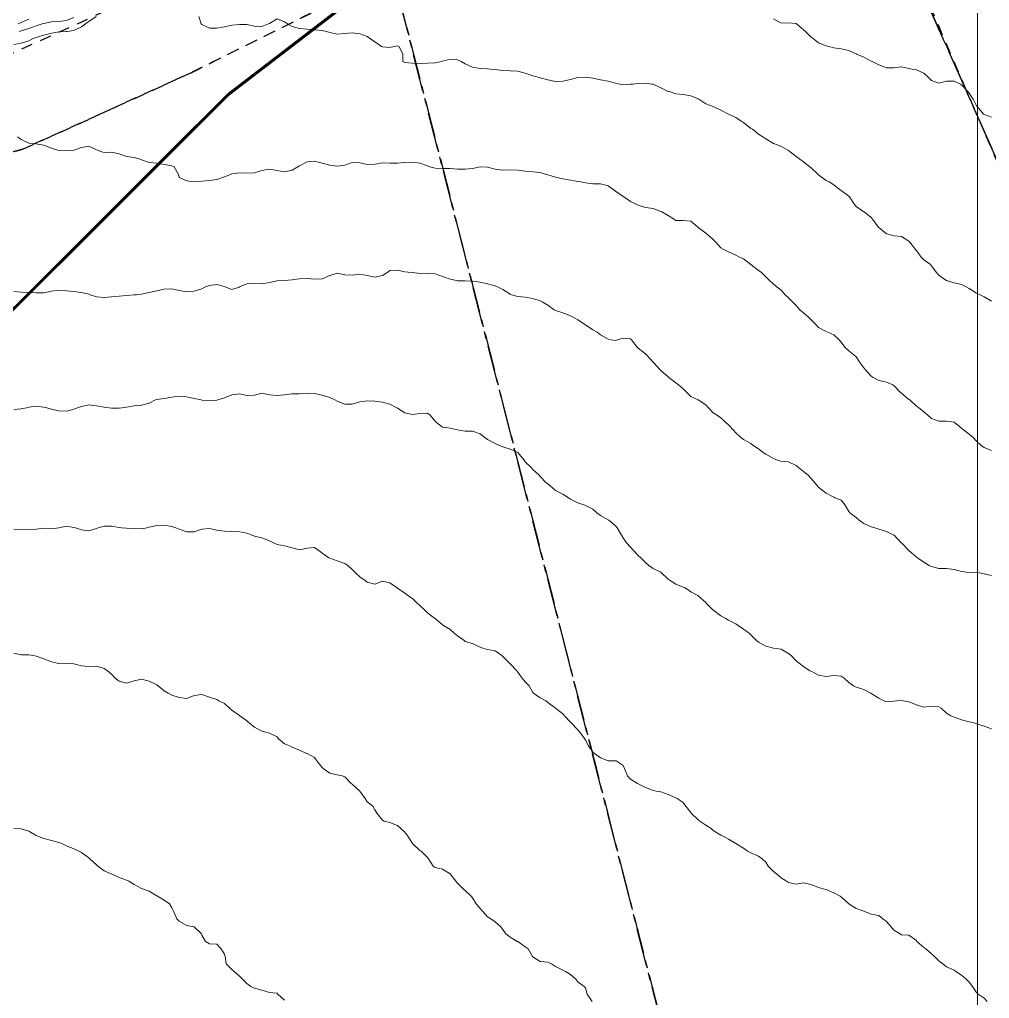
# Model space of a CAD drawing. Header units: centimetres. Extents: x 0 to 642158, y -847 to 649707.
# Drawn here: x 617303.1 to 617367.6, y 620994 to 621059 of the extents above; entities that cross this region are included whole.
import ezdxf

# ---------------------------------------------------------------- set-up
doc = ezdxf.new("R2010")
doc.units = ezdxf.units.CM
doc.header["$MEASUREMENT"] = 0
doc.linetypes.add('CENTERX2', pattern=[4, 2.5, -0.5, 0.5, -0.5])
doc.linetypes.add('JIS_02_0.7', pattern=[1.35, 0.75, -0.6])
for name, color, linetype, lineweight in [('MEV_grille', 254, 'Continuous', 9), ('MEV_layout inondation', 5, 'Continuous', 15), ('WAL_parcellaire agricole', 7, 'JIS_02_0.7', 25), ('WAL_topographie 0.5', 253, 'Continuous', 20)]:
    doc.layers.add(name, color=color, linetype=linetype, lineweight=lineweight)
doc.layers.add('SPW_parcellaire cadastral', color=7, linetype='CENTERX2', lineweight=25, true_color=0xff0542)

# ---------------------------------------------------------------- blocks, each defined once
blk = doc.blocks.new('*U112')
at = {"layer": 'MEV_grille', "transparency": 33554687}
blk.add_lwpolyline([(0, 1825.476), (0, -1825.476)], dxfattribs=at)
blk = doc.blocks.new('*U113')
at = {"layer": 'MEV_grille', "color": 0, "linetype": 'ByBlock', "lineweight": -2, "transparency": 16777216}
blk.add_blockref('*U112', (2000, 0), dxfattribs=at)

msp = doc.modelspace()

# ---------------------------------------------------------------- linework, layer by layer
at = {"layer": 'MEV_layout inondation', "const_width": 0.2}
msp.add_lwpolyline([(617233.162, 621073.07), (617279.62, 621037.923), (617301.038, 621038.108), (617317.026, 621054.071), (617332.891, 621066.247), (617360.616, 621077.783), (617386.097, 621081.307), (617385.282, 621128.89), (617342.794, 621116.453), (617327.77, 621093.924), (617313.451, 621089.7), (617284.343, 621088.996), (617234.522, 621104.967)], dxfattribs=at)
at = {"layer": 'SPW_parcellaire cadastral'}
for points in [[(617250.309, 621080.85), (617282.32, 621061.105), (617305.474, 621063.923), (617325.161, 621073.014), (617363.64, 620922.52), (617280.432, 620881.446), (617280.13, 620882.72), (617241.275, 621070.317), (617237.43, 621089.618), (617250.309, 621080.85)], [(617416.046, 620945.72), (617363.64, 620922.52), (617325.161, 621073.014), (617353.411, 621084.367), (617361.877, 621063.726), (617369.184, 621047.28), (617376.493, 621030.83), (617384.745, 621012.323), (617394.651, 620990.937), (617416.046, 620945.72)], [(617415.257, 621066.726), (617369.184, 621047.28), (617361.877, 621063.726), (617407.94, 621083.172), (617415.257, 621066.726)]]:
    msp.add_lwpolyline(points, dxfattribs=at)
at = {"layer": 'WAL_parcellaire agricole'}
for points in [[(617240.759, 621070.383), (617241.807, 621073.948), (617246.145, 621076.651), (617268.871, 621063.966), (617277.497, 621059.945), (617284.864, 621055.972), (617292.849, 621054.975), (617300.835, 621055.974), (617311.826, 621060.972), (617354.569, 621082.195), (617356.679, 621076.098), (617351.545, 621073.898), (617314.539, 621055.508), (617303.352, 621050.418), (617301.599, 621049.922), (617293.6, 621048.921), (617292.105, 621048.92), (617284.099, 621049.92), (617281.985, 621050.595), (617274.759, 621054.491), (617265.9, 621058.638), (617246.763, 621069.321), (617240.759, 621070.383)], [(617278.187, 620880.011), (617239.848, 621067.418), (617240.759, 621070.383), (617246.763, 621069.321), (617265.9, 621058.638), (617274.759, 621054.491), (617281.985, 621050.595), (617284.099, 621049.92), (617292.105, 621048.92), (617293.6, 621048.921), (617301.599, 621049.922), (617303.352, 621050.418), (617314.539, 621055.508), (617351.545, 621073.898), (617356.679, 621076.098), (617392.688, 620992.603), (617415.36, 620945.773), (617305.655, 620892.875), (617278.187, 620880.011)]]:
    msp.add_lwpolyline(points, dxfattribs=at)
at = {"layer": 'WAL_topographie 0.5'}
for points in [[(617302.75, 621057.389), (617303.25, 621057.474), (617303.75, 621057.618), (617303.998, 621057.75), (617304.25, 621057.842), (617304.75, 621058.006), (617305.25, 621058.128), (617305.75, 621058.216), (617306.25, 621058.243), (617306.29, 621058.25), (617306.75, 621058.308), (617307.25, 621058.559), (617307.522, 621058.75), (617307.75, 621058.905), (617308.218, 621059.25)], [(617303.105, 621058.25), (617303.25, 621058.293), (617303.75, 621058.457), (617304.25, 621058.631), (617304.632, 621058.75), (617304.75, 621058.785), (617305.25, 621058.881), (617305.75, 621058.922), (617306.25, 621058.984), (617306.75, 621059.185)], [(617315.046, 621059.25), (617315.21, 621058.75), (617315.25, 621058.718), (617315.75, 621058.478), (617316.25, 621058.46), (617316.75, 621058.554), (617317.25, 621058.66), (617317.75, 621058.723), (617318.25, 621058.711), (617318.75, 621058.612), (617319.25, 621058.572), (617319.687, 621058.75), (617319.75, 621058.783), (617320.25, 621059.083), (617320.75, 621058.887), (617320.946, 621058.75), (617321.25, 621058.587), (617321.75, 621058.439), (617322.25, 621058.393), (617322.75, 621058.369), (617323.25, 621058.316), (617323.536, 621058.25), (617323.75, 621058.187), (617324.25, 621058.077), (617324.75, 621058.12), (617325.25, 621058.157), (617325.75, 621058.092), (617326.25, 621057.917), (617326.467, 621057.75), (617326.75, 621057.553), (617327.204, 621057.25), (617327.25, 621057.222), (617327.75, 621057.179), (617328.036, 621057.25), (617328.25, 621057.292), (617328.357, 621057.25), (617328.604, 621056.75), (617328.618, 621056.25), (617328.75, 621056.189), (617329.25, 621056.145), (617329.75, 621056.127), (617330.25, 621056.135), (617330.75, 621056.157), (617331.171, 621056.25), (617331.25, 621056.269), (617331.75, 621056.404), (617332.25, 621056.356), (617332.5, 621056.25), (617332.75, 621056.1), (617333.25, 621055.881), (617333.75, 621055.798), (617334.25, 621055.773), (617334.438, 621055.75), (617334.75, 621055.713), (617335.25, 621055.644), (617335.75, 621055.639), (617336.25, 621055.621), (617336.75, 621055.481), (617337.25, 621055.308), (617337.45, 621055.25), (617337.75, 621055.164), (617338.25, 621055.026), (617338.75, 621054.914), (617339.25, 621054.935), (617339.75, 621055.065), (617340.25, 621055.199), (617340.75, 621055.211), (617341.25, 621055.14), (617341.75, 621055.036), (617342.25, 621054.944), (617342.75, 621054.817), (617343.036, 621054.75), (617343.25, 621054.705), (617343.75, 621054.735), (617343.893, 621054.75), (617344.25, 621054.792), (617344.75, 621054.82), (617345.194, 621054.75), (617345.25, 621054.74), (617345.75, 621054.496), (617346.25, 621054.266), (617346.306, 621054.25), (617346.75, 621054.107), (617347.25, 621054.052), (617347.75, 621053.978), (617348.25, 621053.768), (617348.281, 621053.75), (617348.75, 621053.444), (617349.25, 621053.25), (617349.25, 621053.25), (617349.75, 621053.022), (617350.25, 621052.759), (617350.269, 621052.75), (617350.75, 621052.523), (617351.178, 621052.25), (617351.25, 621052.205), (617351.75, 621051.807), (617351.844, 621051.75), (617352.25, 621051.425), (617352.53, 621051.25), (617352.75, 621051.101), (617353.25, 621050.81), (617353.389, 621050.75), (617353.75, 621050.595), (617354.25, 621050.327), (617354.357, 621050.25), (617354.75, 621049.944), (617354.991, 621049.75), (617355.25, 621049.576), (617355.662, 621049.25), (617355.75, 621049.19), (617356.208, 621048.75), (617356.25, 621048.711), (617356.75, 621048.352), (617356.95, 621048.25), (617357.25, 621048.053), (617357.633, 621047.75), (617357.75, 621047.676), (617358.25, 621047.297), (617358.294, 621047.25), (617358.625, 621046.75), (617358.75, 621046.617), (617359.25, 621046.26), (617359.268, 621046.25), (617359.75, 621045.885), (617359.854, 621045.75), (617360.209, 621045.25), (617360.25, 621045.206), (617360.75, 621044.793), (617360.95, 621044.75), (617361.25, 621044.656), (617361.75, 621044.614), (617362.25, 621044.31), (617362.313, 621044.25), (617362.694, 621043.75), (617362.75, 621043.681), (617363.071, 621043.25), (617363.25, 621043.075), (617363.683, 621042.75), (617363.75, 621042.667), (617364.053, 621042.25), (617364.25, 621042.053), (617364.635, 621041.75), (617364.75, 621041.683), (617365.25, 621041.541), (617365.75, 621041.417), (617366.1, 621041.25), (617366.25, 621041.156), (617366.75, 621040.861), (617366.985, 621040.75), (617367.25, 621040.605), (617367.75, 621040.324)], [(617303.041, 621058.75), (617303.25, 621058.843), (617303.75, 621059.059)], [(617353.25, 621059.083), (617353.75, 621058.795), (617354.25, 621058.82), (617354.75, 621058.785), (617354.788, 621058.75), (617355.25, 621058.359), (617355.366, 621058.25), (617355.75, 621057.875), (617355.907, 621057.75), (617356.25, 621057.495), (617356.75, 621057.302), (617356.929, 621057.25), (617357.25, 621057.16), (617357.75, 621057.087), (617358.25, 621056.974), (617358.75, 621056.759), (617358.773, 621056.75), (617359.25, 621056.552), (617359.75, 621056.281), (617359.813, 621056.25), (617360.25, 621056.036), (617360.75, 621055.836), (617361.25, 621055.827), (617361.75, 621055.9), (617362.25, 621055.792), (617362.464, 621055.75), (617362.75, 621055.694), (617363.25, 621055.47), (617363.492, 621055.25), (617363.75, 621054.992), (617364.25, 621054.818), (617364.75, 621054.939), (617365.25, 621054.944), (617365.677, 621054.75), (617365.75, 621054.702), (617366.169, 621054.25), (617366.25, 621054.144), (617366.52, 621053.75), (617366.75, 621053.313), (617366.786, 621053.25), (617367.204, 621052.75), (617367.25, 621052.722), (617367.75, 621052.56)], [(617303, 621051.25), (617303.25, 621051.076), (617303.75, 621050.813), (617304.25, 621050.776), (617304.35, 621050.75), (617304.75, 621050.697), (617305.25, 621050.491), (617305.75, 621050.342), (617306.25, 621050.316), (617306.75, 621050.362), (617307.25, 621050.538), (617307.75, 621050.619), (617308.25, 621050.385), (617308.6, 621050.25), (617308.75, 621050.206), (617309.25, 621050.224), (617309.75, 621050.107), (617310.25, 621049.926), (617310.75, 621049.867), (617311.162, 621049.75), (617311.25, 621049.716), (617311.75, 621049.534), (617312.25, 621049.5), (617312.75, 621049.411), (617313.25, 621049.322), (617313.406, 621049.25), (617313.704, 621048.75), (617313.75, 621048.55), (617314.25, 621048.308), (617314.75, 621048.25), (617315.25, 621048.296), (617315.75, 621048.349), (617316.25, 621048.418), (617316.75, 621048.587), (617317.147, 621048.75), (617317.25, 621048.787), (617317.75, 621048.86), (617318.25, 621048.836), (617318.75, 621048.843), (617319.25, 621049.006), (617319.75, 621049.101), (617320.25, 621049), (617320.75, 621048.917), (617321.25, 621049.03), (617321.642, 621049.25), (617321.75, 621049.326), (617322.25, 621049.586), (617322.75, 621049.631), (617323.25, 621049.493), (617323.75, 621049.36), (617324.25, 621049.285), (617324.75, 621049.358), (617325.25, 621049.538), (617325.75, 621049.506), (617326.25, 621049.404), (617326.75, 621049.435), (617327.25, 621049.508), (617327.75, 621049.504), (617328.25, 621049.5), (617328.75, 621049.532), (617329.25, 621049.55), (617329.75, 621049.486), (617330.25, 621049.309), (617330.408, 621049.25), (617330.75, 621049.156), (617331.25, 621049.136), (617331.75, 621049.144), (617332.25, 621049.103), (617332.75, 621049.086), (617333.25, 621049.143), (617333.75, 621049.24), (617334.25, 621049.23), (617334.75, 621049.093), (617335.25, 621049.037), (617335.75, 621049.057), (617336.25, 621049.019), (617336.75, 621048.961), (617337.25, 621048.92), (617337.75, 621048.872), (617338.15, 621048.75), (617338.25, 621048.716), (617338.75, 621048.556), (617339.25, 621048.458), (617339.75, 621048.363), (617340.25, 621048.285), (617340.438, 621048.25), (617340.75, 621048.193), (617341.25, 621048.122), (617341.75, 621048.122), (617342.25, 621047.98), (617342.599, 621047.75), (617342.75, 621047.639), (617343.25, 621047.279), (617343.304, 621047.25), (617343.75, 621046.952), (617344.155, 621046.75), (617344.25, 621046.701), (617344.75, 621046.55), (617345.25, 621046.471), (617345.75, 621046.289), (617345.824, 621046.25), (617346.25, 621046.025), (617346.674, 621045.75), (617346.75, 621045.686), (617347.25, 621045.691), (617347.75, 621045.638), (617348.193, 621045.25), (617348.25, 621045.206), (617348.75, 621044.83), (617348.872, 621044.75), (617349.25, 621044.417), (617349.409, 621044.25), (617349.75, 621043.855), (617349.95, 621043.75), (617350.25, 621043.607), (617350.75, 621043.369), (617350.988, 621043.25), (617351.25, 621043.135), (617351.75, 621042.75), (617351.75, 621042.75), (617352.25, 621042.364), (617352.429, 621042.25), (617352.75, 621041.94), (617352.927, 621041.75), (617353.25, 621041.447), (617353.491, 621041.25), (617353.75, 621041.044), (617354.02, 621040.75), (617354.25, 621040.537), (617354.524, 621040.25), (617354.75, 621040.024), (617355.011, 621039.75), (617355.25, 621039.536), (617355.576, 621039.25), (617355.75, 621039.08), (617356.08, 621038.75), (617356.25, 621038.571), (617356.75, 621038.299), (617356.868, 621038.25), (617357.25, 621038.088), (617357.615, 621037.75), (617357.75, 621037.583), (617357.983, 621037.25), (617358.25, 621037.025), (617358.591, 621036.75), (617358.75, 621036.606), (617358.996, 621036.25), (617359.25, 621035.875), (617359.36, 621035.75), (617359.75, 621035.335), (617359.871, 621035.25), (617360.25, 621035.034), (617360.75, 621034.933), (617361.182, 621034.75), (617361.25, 621034.705), (617361.691, 621034.25), (617361.75, 621034.202), (617362.25, 621033.789), (617362.303, 621033.75), (617362.75, 621033.335), (617362.885, 621033.25), (617363.25, 621032.962), (617363.483, 621032.75), (617363.75, 621032.528), (617364.25, 621032.333), (617364.75, 621032.341), (617365.25, 621032.267), (617365.277, 621032.25), (617365.75, 621031.885), (617365.912, 621031.75), (617366.25, 621031.485), (617366.523, 621031.25), (617366.75, 621031.006), (617367.034, 621030.75), (617367.25, 621030.593), (617367.75, 621030.39)], [(617302.75, 621040.952), (617303.25, 621040.917), (617303.75, 621040.89), (617304.25, 621040.883), (617304.75, 621040.883), (617305.25, 621040.985), (617305.75, 621041.05), (617306.25, 621041.01), (617306.75, 621040.95), (617307.25, 621040.899), (617307.75, 621040.777), (617307.829, 621040.75), (617308.25, 621040.602), (617308.75, 621040.567), (617309.25, 621040.607), (617309.75, 621040.647), (617310.25, 621040.696), (617310.75, 621040.732), (617310.917, 621040.75), (617311.25, 621040.788), (617311.75, 621040.893), (617312.25, 621041), (617312.75, 621041.114), (617313.25, 621041.139), (617313.75, 621041.033), (617314.25, 621040.942), (617314.75, 621040.977), (617315.25, 621041.147), (617315.461, 621041.25), (617315.75, 621041.367), (617316.25, 621041.425), (617316.75, 621041.283), (617316.845, 621041.25), (617317.25, 621041.087), (617317.722, 621041.25), (617317.75, 621041.261), (617318.25, 621041.481), (617318.75, 621041.489), (617319.25, 621041.475), (617319.75, 621041.563), (617320.25, 621041.673), (617320.75, 621041.7), (617321.25, 621041.733), (617321.35, 621041.75), (617321.75, 621041.809), (617322.25, 621041.824), (617322.75, 621041.79), (617323.25, 621041.797), (617323.75, 621042.03), (617324.25, 621042.18), (617324.75, 621042.074), (617325.25, 621042.046), (617325.75, 621042.108), (617326.25, 621042.035), (617326.75, 621041.908), (617327.25, 621042.021), (617327.605, 621042.25), (617327.75, 621042.355), (617328.25, 621042.38), (617328.75, 621042.277), (617328.964, 621042.25), (617329.25, 621042.216), (617329.75, 621042.168), (617330.25, 621042.179), (617330.75, 621042.136), (617331.25, 621041.964), (617331.75, 621041.779), (617331.886, 621041.75), (617332.25, 621041.668), (617332.75, 621041.662), (617333.25, 621041.65), (617333.75, 621041.583), (617334.25, 621041.481), (617334.75, 621041.338), (617334.946, 621041.25), (617335.25, 621041.083), (617335.75, 621040.778), (617335.827, 621040.75), (617336.25, 621040.619), (617336.75, 621040.575), (617337.25, 621040.5), (617337.75, 621040.341), (617337.917, 621040.25), (617338.25, 621040.045), (617338.661, 621039.75), (617338.75, 621039.69), (617339.25, 621039.533), (617339.75, 621039.346), (617339.923, 621039.25), (617340.25, 621039.069), (617340.75, 621038.75), (617340.75, 621038.75), (617341.25, 621038.413), (617341.518, 621038.25), (617341.75, 621038.079), (617342.25, 621037.782), (617342.45, 621037.75), (617342.75, 621037.7), (617342.887, 621037.75), (617343.25, 621037.868), (617343.75, 621037.807), (617343.813, 621037.75), (617344.196, 621037.25), (617344.25, 621037.2), (617344.75, 621036.806), (617344.809, 621036.75), (617345.25, 621036.266), (617345.264, 621036.25), (617345.714, 621035.75), (617345.75, 621035.718), (617346.25, 621035.292), (617346.293, 621035.25), (617346.75, 621034.894), (617346.941, 621034.75), (617347.25, 621034.481), (617347.487, 621034.25), (617347.75, 621033.987), (617348.25, 621033.75), (617348.25, 621033.75), (617348.75, 621033.417), (617348.912, 621033.25), (617349.25, 621032.891), (617349.464, 621032.75), (617349.75, 621032.568), (617350.089, 621032.25), (617350.25, 621032.103), (617350.593, 621031.75), (617350.75, 621031.56), (617351.083, 621031.25), (617351.25, 621031.118), (617351.75, 621030.864), (617351.882, 621030.75), (617352.25, 621030.5), (617352.568, 621030.25), (617352.75, 621030.147), (617353.25, 621029.861), (617353.523, 621029.75), (617353.75, 621029.672), (617354.25, 621029.643), (617354.75, 621029.382), (617354.906, 621029.25), (617355.25, 621029), (617355.556, 621028.75), (617355.75, 621028.517), (617356.008, 621028.25), (617356.25, 621027.95), (617356.488, 621027.75), (617356.75, 621027.554), (617357.25, 621027.281), (617357.327, 621027.25), (617357.75, 621027.078), (617358.006, 621026.75), (617358.25, 621026.333), (617358.33, 621026.25), (617358.75, 621025.932), (617358.95, 621025.75), (617359.25, 621025.536), (617359.75, 621025.306), (617359.978, 621025.25), (617360.25, 621025.164), (617360.75, 621025.013), (617361.25, 621024.76), (617361.26, 621024.75), (617361.74, 621024.25), (617361.75, 621024.24), (617362.25, 621023.75), (617362.25, 621023.75), (617362.75, 621023.301), (617362.819, 621023.25), (617363.25, 621022.972), (617363.607, 621022.75), (617363.75, 621022.67), (617364.25, 621022.54), (617364.75, 621022.543), (617365.25, 621022.472), (617365.75, 621022.347), (617366.25, 621022.281), (617366.75, 621022.293), (617366.938, 621022.25), (617367.25, 621022.186), (617367.75, 621022.069)], [(617302.75, 621033.118), (617303.25, 621033.156), (617303.7, 621033.25), (617303.75, 621033.26), (617304.25, 621033.329), (617304.75, 621033.281), (617304.857, 621033.25), (617305.25, 621033.135), (617305.75, 621033.031), (617306.25, 621033.014), (617306.75, 621033.139), (617307.044, 621033.25), (617307.25, 621033.313), (617307.75, 621033.417), (617308.25, 621033.367), (617308.75, 621033.27), (617308.917, 621033.25), (617309.25, 621033.206), (617309.75, 621033.202), (617310.107, 621033.25), (617310.25, 621033.269), (617310.75, 621033.364), (617311.25, 621033.393), (617311.75, 621033.544), (617312.162, 621033.75), (617312.25, 621033.776), (617312.75, 621033.853), (617313.25, 621033.946), (617313.75, 621034.009), (617314.25, 621033.947), (617314.75, 621033.841), (617315.204, 621033.75), (617315.25, 621033.74), (617315.75, 621033.689), (617316.25, 621033.728), (617316.313, 621033.75), (617316.75, 621033.902), (617317.25, 621034.098), (617317.75, 621034.161), (617318.25, 621034.044), (617318.75, 621034.066), (617319.25, 621034.194), (617319.75, 621034.087), (617320.25, 621034.045), (617320.75, 621034.096), (617321.25, 621034.15), (617321.75, 621034.162), (617322.25, 621034.191), (617322.75, 621034.171), (617323.25, 621034.068), (617323.75, 621033.924), (617324.091, 621033.75), (617324.25, 621033.665), (617324.75, 621033.477), (617325.25, 621033.481), (617325.75, 621033.625), (617326.25, 621033.69), (617326.75, 621033.665), (617327.25, 621033.61), (617327.75, 621033.467), (617328.176, 621033.25), (617328.25, 621033.197), (617328.75, 621032.9), (617329.25, 621032.788), (617329.75, 621032.85), (617330.25, 621032.872), (617330.4, 621032.75), (617330.75, 621032.346), (617330.839, 621032.25), (617331.25, 621031.939), (617331.75, 621031.864), (617332.25, 621031.771), (617332.35, 621031.75), (617332.75, 621031.685), (617333.25, 621031.682), (617333.75, 621031.488), (617334.073, 621031.25), (617334.25, 621031.128), (617334.75, 621030.852), (617334.987, 621030.75), (617335.25, 621030.631), (617335.75, 621030.479), (617336.25, 621030.25), (617336.25, 621030.25), (617336.669, 621029.75), (617336.75, 621029.641), (617337.141, 621029.25), (617337.25, 621029.137), (617337.679, 621028.75), (617337.75, 621028.659), (617338.141, 621028.25), (617338.25, 621028.164), (617338.73, 621027.75), (617338.75, 621027.739), (617339.25, 621027.482), (617339.63, 621027.25), (617339.75, 621027.15), (617340.25, 621026.912), (617340.708, 621026.75), (617340.75, 621026.734), (617341.25, 621026.491), (617341.5, 621026.25), (617341.75, 621026.069), (617342.25, 621025.787), (617342.298, 621025.75), (617342.75, 621025.372), (617342.86, 621025.25), (617343.147, 621024.75), (617343.25, 621024.576), (617343.477, 621024.25), (617343.75, 621023.96), (617343.947, 621023.75), (617344.25, 621023.405), (617344.423, 621023.25), (617344.75, 621022.946), (617344.97, 621022.75), (617345.25, 621022.55), (617345.75, 621022.293), (617345.8, 621022.25), (617346.25, 621021.841), (617346.381, 621021.75), (617346.75, 621021.507), (617347.25, 621021.298), (617347.375, 621021.25), (617347.75, 621021), (617348.212, 621020.75), (617348.25, 621020.726), (617348.75, 621020.285), (617348.778, 621020.25), (617349.25, 621019.778), (617349.29, 621019.75), (617349.75, 621019.401), (617350.028, 621019.25), (617350.25, 621019.112), (617350.75, 621018.854), (617350.893, 621018.75), (617351.25, 621018.516), (617351.636, 621018.25), (617351.75, 621018.141), (617352.11, 621017.75), (617352.25, 621017.647), (617352.75, 621017.379), (617353.25, 621017.25), (617353.25, 621017.25), (617353.75, 621017.187), (617354.25, 621016.899), (617354.433, 621016.75), (617354.75, 621016.398), (617354.95, 621016.25), (617355.25, 621016.019), (617355.662, 621015.75), (617355.75, 621015.709), (617356.25, 621015.456), (617356.75, 621015.356), (617357.25, 621015.435), (617357.75, 621015.395), (617357.954, 621015.25), (617358.25, 621014.954), (617358.573, 621014.75), (617358.75, 621014.659), (617359.25, 621014.492), (617359.721, 621014.25), (617359.75, 621014.236), (617360.25, 621013.912), (617360.592, 621013.75), (617360.75, 621013.677), (617361.25, 621013.722), (617361.45, 621013.75), (617361.75, 621013.783), (617361.865, 621013.75), (617362.25, 621013.668), (617362.75, 621013.479), (617363.25, 621013.318), (617363.75, 621013.391), (617364.25, 621013.354), (617364.4, 621013.25), (617364.75, 621012.917), (617365.041, 621012.75), (617365.25, 621012.667), (617365.75, 621012.487), (617366.25, 621012.35), (617366.659, 621012.25), (617366.75, 621012.217), (617367.25, 621012.056), (617367.75, 621011.879)], [(617302.75, 621025.154), (617303.25, 621025.141), (617303.75, 621025.108), (617304.25, 621025.17), (617304.75, 621025.215), (617305.25, 621025.192), (617305.75, 621025.25), (617305.75, 621025.25), (617306.25, 621025.365), (617306.75, 621025.279), (617306.85, 621025.25), (617307.25, 621025.125), (617307.75, 621025.048), (617308.25, 621025.201), (617308.368, 621025.25), (617308.75, 621025.368), (617309.25, 621025.365), (617309.75, 621025.261), (617309.917, 621025.25), (617310.25, 621025.233), (617310.75, 621025.202), (617311.25, 621025.186), (617311.6, 621025.25), (617311.75, 621025.282), (617312.25, 621025.401), (617312.75, 621025.429), (617313.25, 621025.332), (617313.517, 621025.25), (617313.75, 621025.167), (617314.25, 621024.981), (617314.75, 621024.981), (617315.25, 621025.15), (617315.75, 621025.199), (617316.25, 621025.101), (617316.75, 621025.031), (617317.25, 621025.006), (617317.75, 621024.983), (617318.25, 621024.886), (617318.596, 621024.75), (617318.75, 621024.683), (617319.25, 621024.579), (617319.75, 621024.375), (617320.025, 621024.25), (617320.25, 621024.148), (617320.75, 621024.044), (617321.25, 621023.92), (617321.75, 621023.775), (617322.25, 621023.899), (617322.75, 621023.942), (617323.038, 621023.75), (617323.25, 621023.56), (617323.7, 621023.25), (617323.75, 621023.224), (617324.25, 621023.053), (617324.75, 621022.868), (617324.954, 621022.75), (617325.25, 621022.467), (617325.458, 621022.25), (617325.75, 621022), (617326.118, 621021.75), (617326.25, 621021.641), (617326.75, 621021.513), (617327.25, 621021.71), (617327.75, 621021.589), (617328.227, 621021.25), (617328.25, 621021.235), (617328.75, 621020.895), (617328.955, 621020.75), (617329.25, 621020.547), (617329.556, 621020.25), (617329.75, 621020.088), (617330.107, 621019.75), (617330.25, 621019.607), (617330.713, 621019.25), (617330.75, 621019.21), (617331.25, 621018.803), (617331.309, 621018.75), (617331.75, 621018.491), (617332.019, 621018.25), (617332.25, 621018.068), (617332.687, 621017.75), (617332.75, 621017.69), (617333.25, 621017.55), (617333.75, 621017.322), (617333.938, 621017.25), (617334.25, 621017.161), (617334.75, 621017.068), (617335.187, 621016.75), (617335.25, 621016.702), (617335.702, 621016.25), (617335.75, 621016.205), (617336.179, 621015.75), (617336.25, 621015.646), (617336.538, 621015.25), (617336.75, 621015.009), (617337, 621014.75), (617337.25, 621014.309), (617337.306, 621014.25), (617337.75, 621013.954), (617338.117, 621013.75), (617338.25, 621013.632), (617338.75, 621013.25), (617338.75, 621013.25), (617339.25, 621012.888), (617339.368, 621012.75), (617339.75, 621012.317), (617339.813, 621012.25), (617340.25, 621011.813), (617340.313, 621011.75), (617340.695, 621011.25), (617340.75, 621011.125), (617340.947, 621010.75), (617341.25, 621010.324), (617341.361, 621010.25), (617341.75, 621009.959), (617342.25, 621009.75), (617342.75, 621009.767), (617342.792, 621009.75), (617343.25, 621009.444), (617343.356, 621009.25), (617343.546, 621008.75), (617343.75, 621008.546), (617344.214, 621008.25), (617344.25, 621008.23), (617344.75, 621007.989), (617345.25, 621007.794), (617345.45, 621007.75), (617345.75, 621007.687), (617346.25, 621007.511), (617346.75, 621007.306), (617346.857, 621007.25), (617347.25, 621006.988), (617347.422, 621006.75), (617347.75, 621006.318), (617347.8, 621006.25), (617348.25, 621005.828), (617348.364, 621005.75), (617348.75, 621005.484), (617349.107, 621005.25), (617349.25, 621005.13), (617349.75, 621004.818), (617349.906, 621004.75), (617350.25, 621004.546), (617350.75, 621004.25), (617350.75, 621004.25), (617351.25, 621003.95), (617351.516, 621003.75), (617351.75, 621003.633), (617352.25, 621003.417), (617352.5, 621003.25), (617352.75, 621003.011), (617352.9, 621002.75), (617353.25, 621002.4), (617353.444, 621002.25), (617353.75, 621001.971), (617354.125, 621001.75), (617354.25, 621001.674), (617354.75, 621001.559), (617355.25, 621001.655), (617355.75, 621001.533), (617356.25, 621001.333), (617356.562, 621001.25), (617356.75, 621001.196), (617357.25, 621000.969), (617357.687, 621000.75), (617357.75, 621000.718), (617358.25, 621000.25), (617358.25, 621000.25), (617358.75, 620999.929), (617359.25, 620999.75), (617359.25, 620999.75), (617359.75, 620999.568), (617360.25, 620999.464), (617360.523, 620999.25), (617360.75, 620999.071), (617361.06, 620998.75), (617361.25, 620998.5), (617361.673, 620998.25), (617361.75, 620998.191), (617362.25, 620998.156), (617362.75, 620997.803), (617362.785, 620997.75), (617363.25, 620997.341), (617363.365, 620997.25), (617363.75, 620996.927), (617363.954, 620996.75), (617364.25, 620996.454), (617364.5, 620996.25), (617364.75, 620996.053), (617365.25, 620995.837), (617365.375, 620995.75), (617365.75, 620995.5), (617366.066, 620995.25), (617366.25, 620995.044), (617366.467, 620994.75), (617366.75, 620994.344), (617366.844, 620994.25), (617367.25, 620993.979), (617367.454, 620993.75)], [(617302.75, 621016.91), (617303.25, 621016.8), (617303.75, 621016.794), (617304.036, 621016.75), (617304.25, 621016.72), (617304.75, 621016.545), (617305.25, 621016.331), (617305.639, 621016.25), (617305.75, 621016.226), (617306.25, 621016.25), (617306.25, 621016.25), (617306.25, 621016.25), (617306.75, 621016.209), (617307.25, 621016.083), (617307.75, 621016.021), (617308.25, 621016.042), (617308.75, 621015.896), (617308.99, 621015.75), (617309.25, 621015.509), (617309.491, 621015.25), (617309.75, 621015.053), (617310.25, 621014.911), (617310.75, 621015.07), (617311.25, 621015.176), (617311.75, 621015.054), (617312.25, 621014.817), (617312.35, 621014.75), (617312.75, 621014.417), (617313.011, 621014.25), (617313.25, 621014.128), (617313.75, 621013.967), (617314.25, 621013.904), (617314.75, 621014.097), (617315.25, 621014.163), (617315.75, 621013.981), (617316.25, 621013.824), (617316.389, 621013.75), (617316.75, 621013.559), (617317.089, 621013.25), (617317.25, 621013.134), (617317.75, 621012.765), (617317.779, 621012.75), (617318.25, 621012.417), (617318.41, 621012.25), (617318.75, 621011.992), (617319.194, 621011.75), (617319.25, 621011.718), (617319.75, 621011.603), (617320.25, 621011.359), (617320.336, 621011.25), (617320.75, 621010.886), (617321.071, 621010.75), (617321.25, 621010.674), (617321.75, 621010.474), (617322.214, 621010.25), (617322.25, 621010.233), (617322.75, 621009.984), (617322.896, 621009.75), (617323.25, 621009.303), (617323.306, 621009.25), (617323.75, 621008.93), (617324.25, 621008.827), (617324.583, 621008.75), (617324.75, 621008.691), (617325.167, 621008.25), (617325.25, 621008.207), (617325.75, 621007.75), (617325.75, 621007.75), (617326.099, 621007.25), (617326.25, 621007.04), (617326.61, 621006.75), (617326.75, 621006.5), (617326.896, 621006.25), (617327.25, 621005.803), (617327.361, 621005.75), (617327.75, 621005.65), (617328.25, 621005.46), (617328.482, 621005.25), (617328.75, 621005.008), (617328.955, 621004.75), (617329.25, 621004.271), (617329.265, 621004.25), (617329.75, 621003.793), (617329.825, 621003.75), (617330.25, 621003.325), (617330.308, 621003.25), (617330.625, 621002.75), (617330.75, 621002.663), (617331.25, 621002.55), (617331.75, 621002.25), (617331.75, 621002.25), (617332.132, 621001.75), (617332.25, 621001.617), (617332.617, 621001.25), (617332.75, 621001.139), (617333.162, 621000.75), (617333.25, 621000.65), (617333.481, 621000.25), (617333.75, 620999.946), (617333.9, 620999.75), (617334.25, 620999.388), (617334.461, 620999.25), (617334.75, 620999.046), (617335.113, 620998.75), (617335.25, 620998.55), (617335.464, 620998.25), (617335.75, 620998.043), (617336.222, 620997.75), (617336.25, 620997.734), (617336.75, 620997.395), (617336.938, 620997.25), (617337.235, 620996.75), (617337.25, 620996.731), (617337.75, 620996.407), (617338.25, 620996.368), (617338.485, 620996.25), (617338.75, 620996.077), (617339.25, 620995.829), (617339.427, 620995.75), (617339.75, 620995.56), (617340.11, 620995.25), (617340.25, 620995.055), (617340.673, 620994.75), (617340.75, 620994.667), (617340.866, 620994.25), (617341.2, 620993.75)], [(617302.751, 621005.25), (617303.25, 621005.229), (617303.75, 621005.083), (617304.25, 621004.787), (617304.35, 621004.75), (617304.75, 621004.602), (617305.25, 621004.45), (617305.75, 621004.317), (617305.95, 621004.25), (617306.25, 621004.107), (617306.75, 621003.896), (617307.068, 621003.75), (617307.25, 621003.67), (617307.75, 621003.304), (617307.808, 621003.25), (617308.25, 621002.839), (617308.343, 621002.75), (617308.75, 621002.453), (617309.219, 621002.25), (617309.25, 621002.234), (617309.75, 621002.008), (617310.25, 621001.828), (617310.397, 621001.75), (617310.75, 621001.536), (617311.25, 621001.278), (617311.317, 621001.25), (617311.75, 621001.083), (617312.25, 621000.78), (617312.298, 621000.75), (617312.75, 621000.486), (617313.104, 621000.25), (617313.25, 620999.981), (617313.357, 620999.75), (617313.583, 620999.25), (617313.75, 620999.107), (617314.25, 620998.8), (617314.625, 620998.75), (617314.75, 620998.727), (617315.227, 620998.25), (617315.25, 620998.166), (617315.5, 620997.75), (617315.75, 620997.583), (617316.25, 620997.568), (617316.542, 620997.25), (617316.75, 620996.893), (617316.804, 620996.75), (617316.875, 620996.25), (617317.25, 620995.875), (617317.4, 620995.75), (617317.75, 620995.446), (617317.964, 620995.25), (617318.25, 620994.95), (617318.516, 620994.75), (617318.75, 620994.644), (617319.25, 620994.511), (617319.75, 620994.361), (617320.25, 620994.298), (617320.294, 620994.25), (617320.75, 620993.846)]]:
    msp.add_lwpolyline(points, dxfattribs=at)

# ---------------------------------------------------------------- block references
at = {"layer": 'MEV_grille', "transparency": 33554687}
msp.add_blockref('*U113', (615366.814, 620593.644), dxfattribs=at)

doc.saveas('drawing.dxf')
